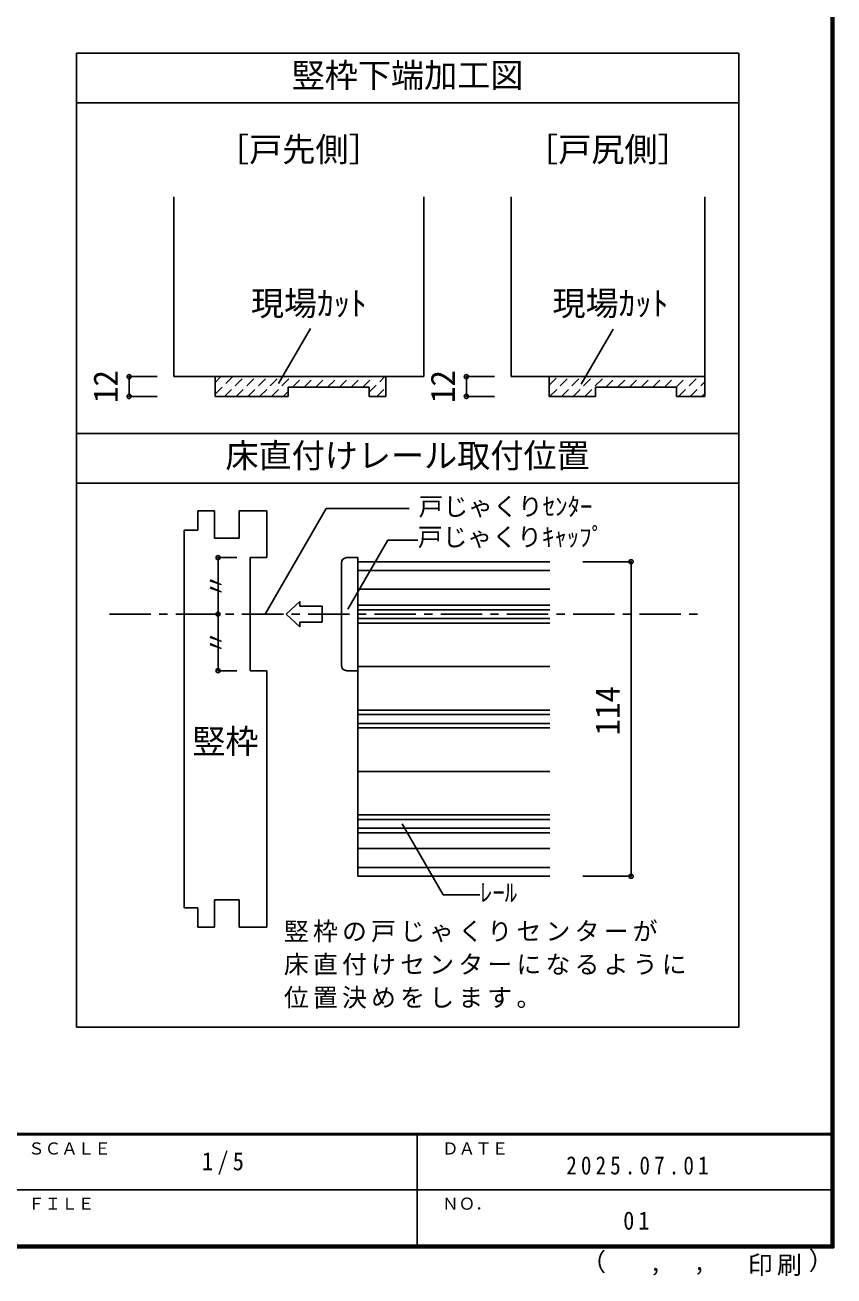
# Model space of a CAD drawing. Units: millimetres, scale not verified, with parts at other scales. Extents: x -973 to 977, y -718 to 696.
# Drawn here: x 488 to 977, y -718 to 38 of the extents above; entities that cross this region are included whole.
import ezdxf
from ezdxf.enums import TextEntityAlignment as Align

# ---------------------------------------------------------------- set-up
doc = ezdxf.new("R2010")
doc.units = ezdxf.units.MM
doc.header["$LTSCALE"] = 5
doc.header["$PDMODE"] = 32
doc.header["$PDSIZE"] = 2.5
doc.linetypes.add('CHAIN1', pattern=[8, 5, -1, 1, -1])
doc.linetypes.add('DASHED1', pattern=[1.8, 1.2, -0.6])
for name, color, linetype in [('0-4_枠', 3, 'Continuous'), ('0-A_文字', 7, 'Continuous'), ('0-B_寸法', 7, 'Continuous'), ('0-C_ハッチ', 4, 'DASHED1'), ('2-1_通り芯', 4, 'CHAIN1'), ('2-4_枠', 3, 'Continuous'), ('2-7_金物', 7, 'Continuous'), ('2-A_文字', 7, 'Continuous'), ('2-B_寸法', 4, 'Continuous'), ('F-1_枠', 6, 'Continuous'), ('F-A_文字', 7, 'Continuous')]:
    doc.layers.add(name, color=color, linetype=linetype)
doc.styles.add('ＭＳ ゴシック', font='')
doc.styles.get('ＭＳ ゴシック').set_extended_font_data('MS Gothic')

msp = doc.modelspace()

# ---------------------------------------------------------------- linework, layer by layer
at = {"layer": '0-4_枠'}
for p, q in [((577.98, -65.808), (577.98, -174.499)), ((728.98, -65.808), (728.98, -174.499)), ((781.63, -174.499), (781.63, -65.808)), ((898.63, -65.808), (898.63, -186.499)), ((577.98, -174.499), (728.98, -174.499)), ((646.98, -186.499), (646.98, -180.799)), ((695.98, -180.799), (646.98, -180.799)), ((695.98, -186.499), (695.98, -180.799)), ((705.98, -174.499), (705.98, -186.499)), ((781.63, -174.499), (898.63, -174.499)), ((804.63, -174.499), (804.63, -186.499)), ((832.63, -180.799), (832.63, -186.499)), ((695.98, -186.499), (705.98, -186.499)), ((804.63, -186.499), (832.63, -186.499)), ((881.63, -186.499), (898.63, -186.499))]:
    msp.add_line(p, q, dxfattribs=at)
for points in [[(602.98, -174.499), (602.98, -186.499), (646.98, -186.499)], [(832.63, -180.799), (881.63, -180.799), (881.63, -186.499)]]:
    msp.add_lwpolyline(points, dxfattribs=at)
at = {"layer": '0-A_文字', "color": 3}
for p, q in [((519.153, -567.5), (519.153, 20.859)), ((519.153, 20.859), (919.153, 20.859)), ((919.153, -567.5), (919.153, 20.859)), ((519.153, -9.141), (919.153, -9.141)), ((519.153, -208.912), (919.153, -208.912)), ((519.153, -238.912), (919.153, -238.912)), ((519.153, -567.5), (919.153, -567.5))]:
    msp.add_line(p, q, dxfattribs=at)
at = {"layer": '0-A_文字'}
for p, q in [((660.456, -145.408), (641.248, -178.677)), ((843.235, -145.872), (824.028, -179.141))]:
    msp.add_line(p, q, dxfattribs=at)
at = {"layer": '0-B_寸法', "color": 4}
for p, q in [((567.98, -174.499), (550.999, -174.499)), ((550.999, -174.499), (550.999, -186.499)), ((754.649, -174.499), (754.649, -186.499)), ((771.63, -174.499), (754.649, -174.499)), ((567.98, -186.499), (550.999, -186.499)), ((771.63, -186.499), (754.649, -186.499))]:
    msp.add_line(p, q, dxfattribs=at)
at = {"layer": '0-B_寸法'}
for p in [(550.999, -174.499), (754.649, -174.499), (550.999, -186.499), (754.649, -186.499)]:
    msp.add_point(p, dxfattribs=at)
at = {"layer": '0-C_ハッチ'}
for p, q in [((602.98, -177.989), (606.47, -174.499)), ((602.98, -185.06), (613.541, -174.499)), ((608.612, -186.499), (620.612, -174.499)), ((615.683, -186.499), (627.683, -174.499)), ((622.754, -186.499), (634.754, -174.499)), ((629.825, -186.499), (641.825, -174.499)), ((636.896, -186.499), (648.896, -174.499)), ((649.667, -180.799), (655.967, -174.499)), ((656.738, -180.799), (663.038, -174.499)), ((663.809, -180.799), (670.109, -174.499)), ((670.88, -180.799), (677.18, -174.499)), ((677.951, -180.799), (684.251, -174.499)), ((685.022, -180.799), (691.322, -174.499)), ((692.093, -180.799), (698.393, -174.499)), ((695.98, -183.984), (705.465, -174.499)), ((700.536, -186.499), (705.98, -181.055)), ((804.63, -179.759), (809.889, -174.499)), ((804.96, -186.499), (816.96, -174.499)), ((812.031, -186.499), (824.031, -174.499)), ((819.102, -186.499), (831.102, -174.499)), ((826.173, -186.499), (838.173, -174.499)), ((838.944, -180.799), (845.244, -174.499)), ((846.015, -180.799), (852.315, -174.499)), ((853.087, -180.799), (859.387, -174.499)), ((860.158, -180.799), (866.458, -174.499)), ((867.229, -180.799), (873.529, -174.499)), ((874.3, -180.799), (880.6, -174.499)), ((881.371, -180.799), (887.671, -174.499)), ((882.742, -186.499), (894.742, -174.499)), ((889.813, -186.499), (898.63, -177.683)), ((643.967, -186.499), (646.98, -183.486)), ((896.884, -186.499), (898.63, -184.754))]:
    msp.add_line(p, q, dxfattribs=at)
at = {"layer": '2-1_通り芯'}
msp.add_line((539.153, -318.01), (899.153, -318.01), dxfattribs=at)
at = {"layer": '2-4_枠'}
for p, q in [((592.486, -267.176), (592.486, -255.51)), ((602.486, -255.51), (592.486, -255.51)), ((602.486, -272.176), (602.486, -255.51)), ((617.486, -255.51), (634.153, -255.51)), ((617.486, -272.176), (617.486, -255.51)), ((634.153, -255.51), (634.153, -283.843)), ((592.486, -267.176), (584.153, -267.176)), ((584.153, -267.176), (584.153, -495.51)), ((617.486, -272.176), (602.486, -272.176)), ((624.153, -283.843), (624.153, -352.176)), ((634.153, -283.843), (624.153, -283.843)), ((624.153, -352.176), (634.153, -352.176)), ((634.153, -507.176), (634.153, -352.176)), ((602.486, -490.51), (602.486, -507.176)), ((617.486, -490.51), (602.486, -490.51)), ((617.486, -490.51), (617.486, -507.176)), ((592.486, -495.51), (584.153, -495.51)), ((592.486, -495.51), (592.486, -507.176)), ((602.486, -507.176), (592.486, -507.176)), ((617.486, -507.176), (634.153, -507.176))]:
    msp.add_line(p, q, dxfattribs=at)
at = {"layer": '2-7_金物', "color": 4}
for p, q in [((682.486, -283.843), (689.153, -283.843)), ((689.153, -283.843), (689.153, -352.176)), ((679.153, -348.843), (679.153, -287.176)), ((689.153, -291.562), (805.089, -291.562)), ((689.153, -303.01), (805.089, -303.01)), ((645.739, -318.01), (654.022, -310.417)), ((654.022, -310.417), (654.022, -313.178)), ((667.596, -313.178), (654.022, -313.178)), ((667.596, -313.178), (667.596, -322.841)), ((689.153, -312.629), (805.089, -312.629)), ((645.739, -318.01), (654.022, -325.602)), ((654.022, -322.841), (654.022, -325.602)), ((667.596, -322.841), (654.022, -322.841)), ((689.153, -323.391), (805.089, -323.391)), ((682.486, -352.176), (689.153, -352.176)), ((689.153, -375.962), (805.089, -375.962)), ((689.153, -386.724), (805.089, -386.724)), ((689.153, -439.295), (805.089, -439.295)), ((689.153, -450.057), (805.089, -450.057)), ((689.153, -459.676), (805.089, -459.676)), ((689.153, -471.124), (805.089, -471.124))]:
    msp.add_line(p, q, dxfattribs=at)
at = {"layer": '2-7_金物'}
for p, q in [((689.153, -286.343), (805.089, -286.343)), ((689.153, -315.343), (805.089, -315.343)), ((689.153, -320.676), (805.089, -320.676)), ((689.153, -349.676), (805.089, -349.676)), ((689.153, -378.676), (805.089, -378.676)), ((689.153, -384.01), (805.089, -384.01)), ((689.153, -413.01), (805.089, -413.01)), ((689.153, -442.01), (805.089, -442.01)), ((689.153, -447.343), (805.089, -447.343)), ((689.153, -476.343), (805.089, -476.343))]:
    msp.add_line(p, q, dxfattribs=at)
msp.add_lwpolyline([(689.153, -286.343), (689.153, -349.676), (689.153, -413.01), (689.153, -476.343)], dxfattribs=at)
at = {"layer": '2-7_金物', "color": 4}
for centre, start, end in [((682.486, -287.176), 90, 180), ((682.486, -348.843), 180, 270)]:
    msp.add_arc(centre, 3.333, start, end, dxfattribs=at)
at = {"layer": '2-A_文字'}
for p, q in [((633.157, -318.01), (669.958, -254.269)), ((669.958, -254.269), (720.048, -254.269)), ((683.071, -314.973), (707.157, -273.256)), ((707.157, -273.256), (725.289, -273.256)), ((715.822, -444.635), (740.556, -487.476)), ((740.556, -487.476), (762.79, -487.476))]:
    msp.add_line(p, q, dxfattribs=at)
msp.add_point((604.71, -318.01), dxfattribs=at)
at = {"layer": '2-B_寸法'}
for p, q in [((604.71, -283.843), (616.099, -283.843)), ((604.71, -283.843), (604.71, -352.176)), ((854.153, -286.343), (825.089, -286.343)), ((854.153, -476.343), (854.153, -286.343)), ((604.71, -352.176), (616.099, -352.176)), ((854.153, -476.343), (825.089, -476.343))]:
    msp.add_line(p, q, dxfattribs=at)
at = {"layer": '2-B_寸法', "color": 7}
for p in [(604.71, -283.843), (854.153, -286.343), (604.71, -352.176), (854.153, -476.343)]:
    msp.add_point(p, dxfattribs=at)
at = {"layer": 'F-1_枠'}
for p, q in [((974.986, 695.833), (974.986, -700.833)), ((975.82, 695.833), (975.82, -700.833)), ((976.653, 695.833), (976.653, -700.833)), ((976.653, -631.667), (-973.347, -631.667)), ((976.653, -632.5), (-973.347, -632.5)), ((724.986, -632.5), (724.986, -699.167)), ((1.653, -665.833), (974.986, -665.834)), ((976.653, -699.167), (-973.347, -699.167)), ((976.653, -700), (-973.347, -700)), ((976.653, -700.833), (-973.347, -700.833))]:
    msp.add_line(p, q, dxfattribs=at)

# ---------------------------------------------------------------- texts
at = {"layer": '0-A_文字', "style": 'ＭＳ ゴシック'}
for s, p in [('竪枠下端加工図', (649.153, -4.141)), ('［戸先側］', (603.48, -48.995)), ('［戸尻側］', (790.13, -48.995)), ('現場ｶｯﾄ', (624.531, -141.963)), ('現場ｶｯﾄ', (806.646, -141.963)), ('床直付けレール取付位置', (609.153, -233.912))]:
    msp.add_text(s, height=14.66, dxfattribs=at).set_placement(p, align=Align.BOTTOM_LEFT)
at = {"layer": '0-B_寸法', "style": 'ＭＳ ゴシック'}
for p in [(548.499, -190.499), (752.149, -190.499)]:
    msp.add_text('12', height=14.66, rotation=90, dxfattribs=at).set_placement(p, align=Align.BOTTOM_LEFT)
at = {"layer": '2-A_文字', "style": 'ＭＳ ゴシック'}
for s, height, p in [('戸じゃくりｾﾝﾀｰ', 11, (725.75, -261.769)), ('戸じゃくりｷｬｯﾌﾟ', 11, (725.289, -280.211)), ('竪枠', 14.66, (589.153, -406.49)), ('ﾚｰﾙ', 11, (762.79, -494.976))]:
    msp.add_text(s, height=height, dxfattribs=at).set_placement(p, align=Align.BOTTOM_LEFT)
for p in [(612.21, -308.426), (612.21, -342.593)]:
    msp.add_text('〃', height=11, rotation=90, dxfattribs=at).set_placement(p, align=Align.BOTTOM_LEFT)
at = {"layer": '2-A_文字', "char_height": 11, "attachment_point": 7, "style": 'ＭＳ ゴシック'}
for s, insert in [('\\T1.17;竪枠の戸じゃくりセンターが', (644.467, -516.308)), ('\\T1.17;床直付けセンターになるように', (644.467, -536.308)), ('\\T1.17;位置決めをします。', (644.467, -556.308))]:
    msp.add_mtext(s, dxfattribs=dict(at, insert=insert))
at = {"layer": '2-B_寸法', "color": 7, "style": 'ＭＳ ゴシック'}
msp.add_text('114', height=14.66, rotation=90, dxfattribs=at).set_placement((851.653, -391.343), align=Align.BOTTOM_LEFT)
at = {"layer": 'F-A_文字', "style": 'ＭＳ ゴシック'}
for s, height, p in [('ＳＣＡＬＥ', 7.331, (489.986, -646.667)), ('ＤＡＴＥ', 7.331, (739.986, -646.667)), ('ＦＩＬＥ', 7.331, (489.986, -680)), ('ＮＯ．', 7.331, (739.986, -680.001)), ('（', 11, (823.992, -718.052)), ('）', 11, (961.387, -717.355)), (',', 11, (865.199, -718.052)), (',', 11, (891.686, -717.588))]:
    msp.add_text(s, height=height, dxfattribs=at).set_placement(p, align=Align.BOTTOM_LEFT)
at = {"layer": 'F-A_文字', "char_height": 11, "attachment_point": 7, "style": 'ＭＳ ゴシック'}
for s, insert in [('\\T1.38;\\W0.9;1/5', (594.986, -656.667)), ('\\T1.39;\\W0.85;2025.07.01', (814.986, -656.667)), ('\\T1.36;\\W0.9;01', (849.361, -690.001)), ('\\T1.17;印刷', (924.678, -717.82))]:
    msp.add_mtext(s, dxfattribs=dict(at, insert=insert))

doc.saveas('drawing.dxf')
